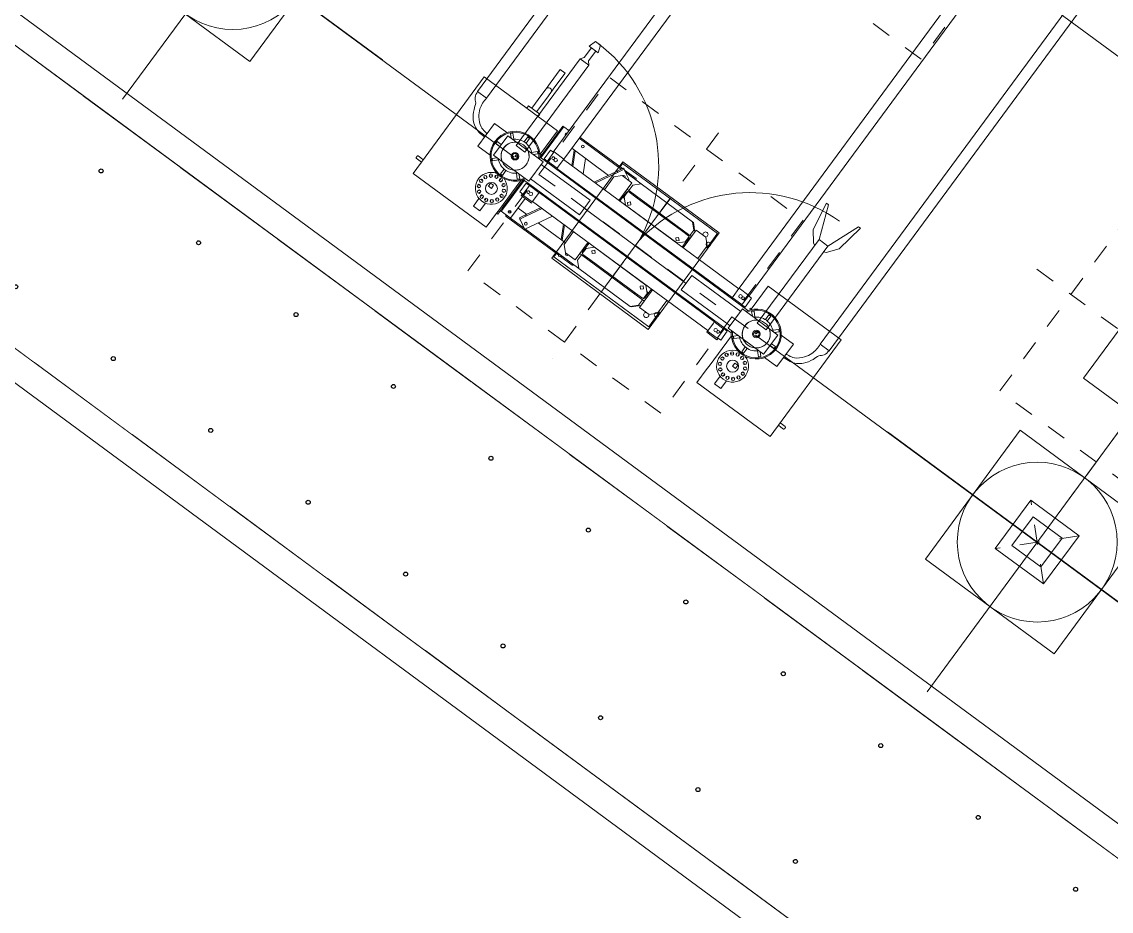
# Model space of a CAD drawing. Header units: metres. Extents: x 432095 to 435012, y 2470938 to 2473256.
# Drawn here: x 433771.58 to 433777.03, y 2471302.27 to 2471306.73 of the extents above; entities that cross this region are included whole.
import ezdxf

# ---------------------------------------------------------------- set-up
doc = ezdxf.new("R2010")
doc.units = ezdxf.units.M
doc.header["$MEASUREMENT"] = 0
doc.set_wipeout_variables(frame=1)
for name, pattern in [('MB D$0$DASHDOT', [1, 0.5, -0.25, 0, -0.25]), ('MB D$0$DASHED2', [0.375, 0.25, -0.125]), ('MB D$0$HIDDEN', [0.375, 0.25, -0.125])]:
    doc.linetypes.add(name, pattern=pattern)
doc.layers.add('cong trinh tram 110kv', color=7, linetype='Continuous', lineweight=5)
doc.layers.add('MB D$0$4-Net thay', color=4, linetype='Continuous')
doc.layers.add('MB D$0$muong cap', color=4, linetype='Continuous')

# ---------------------------------------------------------------- blocks, each defined once
blk = doc.blocks.new('MB D$0$Mong TB')
at = {"layer": 'cong trinh tram 110kv', "linetype": 'MB D$0$HIDDEN', "ltscale": 1.5}
for p, q in [((0, -700.1), (0, 699.9)), ((700, -0.1), (-700, -0.1))]:
    blk.add_line(p, q, dxfattribs=at)
at = {"layer": 'cong trinh tram 110kv', "linetype": 'MB D$0$HIDDEN'}
blk.add_lwpolyline([(-600, -600.1), (600, -600.1), (600, 599.9), (-600, 599.9)], close=True, dxfattribs=at)
at = {"layer": 'cong trinh tram 110kv'}
for points in [[(-300, -300.1), (300, -300.1), (300, 299.9), (-300, 299.9)], [(-150, 160.5), (-139.4, 149.9), (-150, 139.3), (-160.6, 149.9)], [(150, 160.5), (139.4, 149.9), (150, 139.3), (160.6, 149.9)], [(-150, -160.7), (-139.4, -150.1), (-150, -139.5), (-160.6, -150.1)], [(150, -160.7), (139.4, -150.1), (150, -139.5), (160.6, -150.1)]]:
    blk.add_lwpolyline(points, close=True, dxfattribs=at)
blk = doc.blocks.new('MB D$0$mongtb')
at = {"layer": 'cong trinh tram 110kv', "linetype": 'MB D$0$DASHDOT', "lineweight": 18}
for points in [[(-197864.5, 25890.8), (-197864.5, 24113)], [(-198748.1, 25001.9), (-196980.9, 25001.9)]]:
    blk.add_lwpolyline(points, dxfattribs=at)
at = {"layer": 'cong trinh tram 110kv', "linetype": 'MB D$0$HIDDEN'}
blk.add_lwpolyline([(-198464.5, 24401.9), (-197264.5, 24401.9), (-197264.5, 25601.9), (-198464.5, 25601.9)], close=True, dxfattribs=at)
at = {"layer": 'cong trinh tram 110kv'}
for points in [[(-198164.5, 24701.9), (-197564.5, 24701.9), (-197564.5, 25301.9), (-198164.5, 25301.9)], [(-198014.5, 25162.5), (-198003.9, 25151.9), (-198014.5, 25141.3), (-198025.1, 25151.9)], [(-197714.5, 25162.5), (-197725.1, 25151.9), (-197714.5, 25141.3), (-197703.9, 25151.9)], [(-198014.5, 24841.3), (-198003.9, 24851.9), (-198014.5, 24862.5), (-198025.1, 24851.9)], [(-197714.5, 24841.3), (-197725.1, 24851.9), (-197714.5, 24862.5), (-197703.9, 24851.9)]]:
    blk.add_lwpolyline(points, close=True, dxfattribs=at)
blk = doc.blocks.new('MB D$0$PI110')
at = {"layer": 'cong trinh tram 110kv', "ltscale": 0.01}
for p, q in [((2200, 930.9), (2200, -930.9)), ((1268.3, 0), (3130, 0))]:
    blk.add_line(p, q, dxfattribs=at)
at = {"layer": 'cong trinh tram 110kv', "linetype": 'MB D$0$DASHED2', "ltscale": 100}
for p, q in [((2350, 150), (2050, -150)), ((2050, 150), (2350, -150))]:
    blk.add_line(p, q, dxfattribs=at)
at = {"layer": 'cong trinh tram 110kv'}
for points in [[(1800, 400), (1800, -400), (2600, -400), (2600, 400)], [(2050, 150), (2050, -150), (2350, -150), (2350, 150)]]:
    blk.add_lwpolyline(points, close=True, dxfattribs=at)
at = {"layer": 'cong trinh tram 110kv', "ltscale": 0.3}
blk.add_lwpolyline([(2110, 87.9), (2290, 87.9), (2290, -92.1), (2110, -92.1)], close=True, dxfattribs=at)
at = {"layer": 'cong trinh tram 110kv'}
blk.add_circle((2200, 0), 400, dxfattribs=at)
blk = doc.blocks.new('MB D$0$DCL2L')
at = {"layer": 'cong trinh tram 110kv', "linetype": 'ByBlock'}
for p, q in [((-1967, 1110), (-2567, 1110)), ((-2567, 1110), (-2567, 655)), ((-2497, 1142), (-2497, 1125)), ((-2497, 1110), (-2497, 1125)), ((-2494, 1145), (-2485, 1145)), ((-2482, 1125), (-2482, 1142)), ((-2482, 1125), (-2482, 1110)), ((-1967, 655), (-1967, 1110)), ((-2125, 930), (-2265, 930)), ((-2265, 853.6), (-2265, 930)), ((-2125, 853.6), (-2125, 930)), ((-2272.1, 835.6), (-2280.6, 827.1)), ((-2280.6, 827.1), (-2259.2, 805.7)), ((-2255, 818.5), (-2272.1, 835.6)), ((-2255, 840), (-2135, 840)), ((-2255, 620), (-2255, 840)), ((-2189, 865), (-2201, 865)), ((-2201, 865), (-2201, 840)), ((-2189, 840), (-2189, 865)), ((-2135, 840), (-2135, 620)), ((-2117.9, 835.6), (-2135, 818.5)), ((-2130.8, 805.7), (-2109.4, 827.1)), ((-2109.4, 827.1), (-2117.9, 835.6)), ((-1952, 845), (-1967, 845)), ((-1952, 775), (-1952, 845)), ((-1952, 825), (-1867, 825)), ((-1832, 825), (-1867, 825)), ((-1797, 825), (-1832, 825)), ((-1797, 825), (-1712, 825)), ((-1712, 825), (-1712, 795)), ((-2520, 770), (-2520, 730)), ((-2520, 770), (-2472.5, 770)), ((-2457.1, 770), (-2450.8, 770)), ((-2395, 768.7), (-2375.8, 768.7)), ((-2395, 750), (-2395, 768.7)), ((-2375.8, 768.7), (-2375.8, 750)), ((-1952, 775), (-1967, 775)), ((-1952, 795), (-1867, 795)), ((-1867, 795), (-1832, 795)), ((-1832, 795), (-1797, 795)), ((-1797, 795), (-1712, 795)), ((-1609.4, 777.7), (-1592.6, 763.8)), ((-1609.4, 777.7), (-1592.6, 763.8)), ((-2520, 730), (-2472.5, 730)), ((-2457.1, 730), (-2450.8, 730)), ((-2375.8, 750), (-2395, 750)), ((-2279.8, 756), (-2310, 756)), ((-2310, 756), (-2310, 744)), ((-2310, 744), (-2279.8, 744)), ((-2195, 750), (-2186, 750)), ((-2195, 741), (-2195, 750)), ((-2186, 741), (-2195, 741)), ((-2186, 750), (-2186, 741)), ((-2080, 756), (-2110.2, 756)), ((-2110.2, 744), (-2080, 744)), ((-2080, 744), (-2080, 756)), ((-1609.4, 722.3), (-1592.6, 736.2)), ((-1609.4, 722.3), (-1592.6, 736.2)), ((-2567, 655), (-2480, 655)), ((-2480, 655), (-2480, 647)), ((-2465, 655), (-2480, 655)), ((-2465, 655), (-2276.2, 655)), ((-2465, 647), (-2465, 655)), ((-2259.2, 694.3), (-2280.6, 672.9)), ((-2280.6, 672.9), (-2272.1, 664.4)), ((-2272.1, 664.4), (-2255, 681.5)), ((-2135, 681.5), (-2117.9, 664.4)), ((-2109.4, 672.9), (-2130.8, 694.3)), ((-2117.9, 664.4), (-2109.4, 672.9)), ((-2110, 655), (-2113.8, 655)), ((-2110, 655), (-1967, 655)), ((-2110, 647), (-2110, 655)), ((-2480, 647), (-2465, 647)), ((-2465, 647), (-2446, 647)), ((-2464, 608.9), (-2458, 613.8)), ((-2464, 606.5), (-2464, 608.9)), ((-2464, 606.5), (-2464, 279.9)), ((-2458, 610.2), (-2462, 607)), ((-2458, 641), (-2458, 647)), ((-2445, 641), (-2458, 641)), ((-2458, 641), (-2458, 634)), ((-2458, 634), (-2458, 586)), ((-2446, 647), (-2443, 647)), ((-2265, 641), (-2445, 641)), ((-2443, 647), (-2443, 643)), ((-2265.8, 647), (-2443, 647)), ((-2436, 605), (-2436, 613.9)), ((-2436, 605), (-2428.3, 605)), ((-2335, 608), (-2325, 608)), ((-2335, 545), (-2335, 608)), ((-2328, 605), (-2326, 605)), ((-2328, 545), (-2328, 605)), ((-2278, 605), (-2326, 605)), ((-2325, 625), (-2325, 605)), ((-2325, 625), (-2270, 625)), ((-2271, 605), (-2278, 605)), ((-2271, 605), (-2269, 605)), ((-2271, 545), (-2271, 605)), ((-2270, 625), (-2270, 605)), ((-2270, 608), (-2265, 608)), ((-2265, 605), (-2269, 605)), ((-2265, -646.4), (-2265, 646.4)), ((-2135, 620), (-2255, 620)), ((-2240, 620), (-2240, 317)), ((-2150, 620), (-2150, 317)), ((-2125, -646.4), (-2125, 646.4)), ((-1945, 641), (-2125, 641)), ((-2125, 608), (-2120, 608)), ((-2125, 605), (-2121, 605)), ((-1947, 647), (-2124.2, 647)), ((-2119, 605), (-2121, 605)), ((-2065, 625), (-2120, 625)), ((-2120, 605), (-2120, 625)), ((-2119, 605), (-2119, 545)), ((-2119, 605), (-2112, 605)), ((-2112, 605), (-2064, 605)), ((-2065, 605), (-2065, 625)), ((-2065, 608), (-130, 608)), ((-2062, 605), (-2064, 605)), ((-2062, 605), (-2062, 545)), ((-1947, 647), (-1932, 647)), ((-1947, 643), (-1947, 647)), ((-1932, 641), (-1945, 641)), ((-1932, 647), (-1932, 641)), ((-1932, 641), (-1932, 634)), ((-1932, 634), (-1932, 608)), ((-1932, 613.8), (-1926, 608.9)), ((-1929.3, 608), (-1932, 610.2)), ((-1926, 608.9), (-1926, 608)), ((-2458, 584), (-2458, 586)), ((-2458, 499), (-2458, 584)), ((-2335, 584), (-2458, 584)), ((-2434, 544), (-2431.2, 549.3)), ((-2431.2, 549.3), (-2400.3, 532.8)), ((-2395, 530), (-2395, 584)), ((-2460.8, 493.7), (-2459.9, 495.5)), ((-2325, 421.3), (-2460.8, 493.7)), ((-2437.3, 537.8), (-2459.9, 495.5)), ((-2458, 160), (-2458, 492.2)), ((-2434, 544), (-2437.3, 537.8)), ((-2404.9, 528.5), (-2434, 544)), ((-2325, 485.9), (-2404.9, 528.5)), ((-2400.3, 532.8), (-2402.2, 529.3)), ((-2325, 492.7), (-2400.3, 532.8)), ((-2335, 545), (-2328, 545)), ((-2328, 545), (-2326, 545)), ((-2278, 545), (-2326, 545)), ((-2325, 545), (-2325, -545)), ((-2271, 545), (-2278, 545)), ((-2271, 545), (-2269, 545)), ((-2270, 545), (-2270, -545)), ((-2265, 545), (-2269, 545)), ((-2125, 545), (-2121, 545)), ((-2119, 545), (-2121, 545)), ((-2120, -545), (-2120, 545)), ((-2119, 545), (-2112, 545)), ((-2112, 545), (-2064, 545)), ((-2065, -545), (-2065, 545)), ((-1995, 530), (-2065, 492.7)), ((-1995, 523.2), (-2065, 485.9)), ((-2062, 545), (-2064, 545)), ((-2062, 545), (-133, 545)), ((-1995, 316.7), (-1995, 545)), ((-1932, 283.1), (-1932, 545)), ((-1932, 499), (-1930.1, 495.5)), ((-1929.2, 493.7), (-1932, 492.2)), ((-1929.2, 493.7), (-1930.1, 495.5)), ((-1926, 279.9), (-1926, 545)), ((-2395, 290), (-2395, 458.6)), ((-2265, 460.7), (-2270, 463.3)), ((-2265, 453.9), (-2270, 456.5)), ((-2120, 463.3), (-2125, 460.7)), ((-2120, 456.5), (-2125, 453.9)), ((-1995, 458.6), (-2065, 421.3)), ((-2265, 389.3), (-2270, 391.9)), ((-2265, 386), (-2270, 383.3)), ((-2120, 391.9), (-2125, 389.3)), ((-2120, 383.3), (-2125, 386)), ((-2325, 354), (-2395, 316.7)), ((-2325, 347.2), (-2395, 309.9)), ((-2265, 379.2), (-2270, 376.5)), ((-2120, 376.5), (-2125, 379.2)), ((-1952.1, 293.8), (-2065, 354)), ((-1953.1, 287.5), (-2065, 347.2)), ((-2485, 295), (-2480, 295)), ((-2485, -295), (-2485, 295)), ((-2464, 295), (-2480, 295)), ((-2468.8, 277.3), (-2458, 283.1)), ((-2466, 272), (-2468.8, 277.3)), ((-2458, 276.3), (-2466, 272)), ((-2405, 290), (-2435, 260)), ((-2325, 290), (-2405, 290)), ((-2265, 314.6), (-2270, 311.9)), ((-2265, 290), (-2270, 290)), ((-2150, 317), (-2240, 317)), ((-2200, -317), (-2200, 317)), ((-2120, 311.9), (-2125, 314.6)), ((-2120, 290), (-2125, 290)), ((-1985, 290), (-2065, 290)), ((-1955, 260), (-1985, 290)), ((-1953.9, 290.2), (-1952.1, 293.8)), ((-1924, 272), (-1953.1, 287.5)), ((-1952.1, 293.8), (-1921.2, 277.3)), ((-1926, 295), (-1910, 295)), ((-1921.2, 277.3), (-1924, 272)), ((-1905, 295), (-1910, 295)), ((-1905, 295), (-1905, -295)), ((-2466, 272), (-2462.7, 265.8)), ((-2464, 268.3), (-2464, 195.7)), ((-2462.7, 265.8), (-2458, 257)), ((-2435, 260), (-2435, 200)), ((-1955, 260), (-1955, 200)), ((-1950.8, 221.7), (-1955, 223.9)), ((-1950.8, 221.7), (-1949.9, 223.5)), ((-1927.3, 265.8), (-1949.9, 223.5)), ((-1932, 160), (-1932, 257)), ((-1924, 272), (-1927.3, 265.8)), ((-1926, 195.7), (-1926, 268.3)), ((-2462, 192.9), (-2458, 189.7)), ((-2428, 190), (-2458, 160)), ((-2325, 200), (-2435, 200)), ((-2395, 190), (-2428, 190)), ((-2395, 190), (-2395, 200)), ((-2395, -190), (-2395, 190)), ((-2389, 185), (-2389, 141.5)), ((-2387.5, 190), (-2356, 190)), ((-2384.7, 192.7), (-2384.7, 190)), ((-2336.5, 194), (-2380, 194)), ((-2326, 160), (-2356, 190)), ((-2325, 194), (-2336.5, 194)), ((-2332, 200), (-2332, 198.5)), ((-2265, 200), (-2270, 200)), ((-2265, 194), (-2270, 194)), ((-2120, 200), (-2125, 200)), ((-2120, 194), (-2125, 194)), ((-1955, 200), (-2065, 200)), ((-2053.5, 194), (-2065, 194)), ((-2034, 190), (-2064, 160)), ((-2058, 198.5), (-2058, 200)), ((-2010, 194), (-2053.5, 194)), ((-2040.7, 194), (-2040.7, 183.3)), ((-2002.5, 190), (-2034, 190)), ((-2012.4, 193), (-2012.4, 194)), ((-2001, 141.5), (-2001, 185)), ((-1995, 200), (-1995, 190)), ((-1995, 190), (-1995, -190)), ((-1995, 190), (-1962, 190)), ((-1932, 160), (-1962, 190)), ((-1932, 189.7), (-1928, 192.9)), ((-2458, -160), (-2458, 160)), ((-2393.5, 137), (-2395, 137)), ((-2389, 141.5), (-2389, -141.5)), ((-2326, 160), (-2326, -160)), ((-2325, 154), (-2326, 154)), ((-2265, 154), (-2270, 154)), ((-2120, 154), (-2125, 154)), ((-2064, 154), (-2065, 154)), ((-2064, -160), (-2064, 160)), ((-2001, -141.5), (-2001, 141.5)), ((-1995, 137), (-1996.5, 137)), ((-1932, 160), (-1932, -160)), ((-1910, 0), (-2490, 0)), ((-2458, -160), (-2428, -190)), ((-2458, -165), (-2458, -160)), ((-2395, -137), (-2393.5, -137)), ((-2389, -141.5), (-2389, -185)), ((-2356, -190), (-2326, -160)), ((-2326, -154), (-2325, -154)), ((-2270, -154), (-2265, -154)), ((-2125, -154), (-2120, -154)), ((-2065, -154), (-2064, -154)), ((-2064, -160), (-2034, -190)), ((-2001, -185), (-2001, -141.5)), ((-1996.5, -137), (-1995, -137)), ((-1962, -190), (-1932, -160)), ((-1932, -165), (-1932, -160)), ((-2423, -200), (-2458, -165)), ((-2435, -260), (-2435, -200)), ((-2435, -200), (-2325, -200)), ((-2395, -190), (-2428, -190)), ((-2395, -200), (-2395, -190)), ((-2387.5, -190), (-2356, -190)), ((-2380, -194), (-2336.5, -194)), ((-2377.6, -193), (-2377.6, -194)), ((-2349.3, -194), (-2349.3, -183.3)), ((-2336.5, -194), (-2325, -194)), ((-2332, -198.5), (-2332, -200)), ((-2270, -194), (-2265, -194)), ((-2270, -200), (-2265, -200)), ((-2125, -194), (-2120, -194)), ((-2125, -200), (-2120, -200)), ((-2065, -194), (-2053.5, -194)), ((-2065, -200), (-1955, -200)), ((-2058, -200), (-2058, -198.5)), ((-2053.5, -194), (-2010, -194)), ((-2002.5, -190), (-2034, -190)), ((-2005.3, -192.7), (-2005.3, -190)), ((-1995, -190), (-1995, -200)), ((-1995, -190), (-1962, -190)), ((-1967, -200), (-1932, -165)), ((-1955, -260), (-1955, -200)), ((-2435, -260), (-2405, -290)), ((-1985, -290), (-1955, -260)), ((-2485, -295), (-2480, -295)), ((-2414, -295), (-2480, -295)), ((-2403.8, -295), (-2414, -295)), ((-2405, -290), (-2325, -290)), ((-2395, -295), (-2403.8, -295)), ((-2403, -291), (-2403, -290)), ((-2395, -290), (-2395, -295)), ((-2270, -290), (-2265, -290)), ((-2240, -317), (-2150, -317)), ((-2240, -620), (-2240, -317)), ((-2150, -620), (-2150, -317)), ((-2125, -290), (-2120, -290)), ((-2065, -290), (-1985, -290)), ((-1995, -295), (-1995, -290)), ((-1986.2, -295), (-1995, -295)), ((-1987, -290), (-1987, -291)), ((-1986.2, -295), (-1976, -295)), ((-1976, -295), (-1910, -295)), ((-1905, -295), (-1910, -295)), ((-2335, -545), (-2335, -608)), ((-2328, -545), (-2335, -545)), ((-2328, -545), (-2326, -545)), ((-2328, -605), (-2328, -545)), ((-2278, -545), (-2326, -545)), ((-2271, -545), (-2278, -545)), ((-2271, -545), (-2269, -545)), ((-2271, -605), (-2271, -545)), ((-2265, -545), (-2269, -545)), ((-2125, -545), (-2121, -545)), ((-2119, -545), (-2121, -545)), ((-2119, -545), (-2119, -605)), ((-2119, -545), (-2112, -545)), ((-2112, -545), (-2064, -545)), ((-2062, -545), (-2064, -545)), ((-2062, -545), (-2062, -605)), ((-133, -545), (-2062, -545)), ((-2325, -608), (-2335, -608)), ((-2328, -605), (-2326, -605)), ((-2278, -605), (-2326, -605)), ((-2325, -605), (-2325, -625)), ((-2325, -625), (-2270, -625)), ((-2271, -605), (-2278, -605)), ((-2271, -605), (-2269, -605)), ((-2270, -605), (-2270, -625)), ((-2265, -608), (-2270, -608)), ((-2265, -605), (-2269, -605)), ((-2255, -620), (-2135, -620)), ((-2255, -840), (-2255, -620)), ((-2135, -620), (-2135, -840)), ((-2125, -605), (-2121, -605)), ((-2120, -608), (-2125, -608)), ((-2119, -605), (-2121, -605)), ((-2120, -625), (-2120, -605)), ((-2065, -625), (-2120, -625)), ((-2119, -605), (-2112, -605)), ((-2112, -605), (-2064, -605)), ((-2110, -647), (-2110, -655)), ((-2065, -625), (-2065, -605)), ((-130, -608), (-2065, -608)), ((-2062, -605), (-2064, -605)), ((-2567, -1110), (-2567, -655)), ((-2567, -655), (-2480, -655)), ((-2465, -655), (-2480, -655)), ((-2465, -655), (-2276.2, -655)), ((-2272.1, -664.4), (-2280.6, -672.9)), ((-2280.6, -672.9), (-2259.2, -694.3)), ((-2255, -681.5), (-2272.1, -664.4)), ((-2117.9, -664.4), (-2135, -681.5)), ((-2130.8, -694.3), (-2109.4, -672.9)), ((-2109.4, -672.9), (-2117.9, -664.4)), ((-2110, -655), (-2113.8, -655)), ((-2110, -655), (-1967, -655)), ((-1967, -655), (-1967, -1110)), ((-1627.8, -722.3), (-1459.9, -656.6)), ((-1627.8, -722.3), (-1459.9, -656.6)), ((-2520, -770), (-2520, -730)), ((-2520, -730), (-2472.5, -730)), ((-2457.1, -730), (-2450.8, -730)), ((-2375.8, -750), (-2395, -750)), ((-2395, -750), (-2395, -768.7)), ((-2375.8, -768.7), (-2375.8, -750)), ((-2279.8, -744), (-2310, -744)), ((-2310, -744), (-2310, -756)), ((-2310, -756), (-2279.8, -756)), ((-2195, -741), (-2186, -741)), ((-2195, -750), (-2195, -741)), ((-2186, -750), (-2195, -750)), ((-2186, -741), (-2186, -750)), ((-2080, -744), (-2110.2, -744)), ((-2110.2, -756), (-2080, -756)), ((-2080, -756), (-2080, -744)), ((-2520, -770), (-2472.5, -770)), ((-2457.1, -770), (-2450.8, -770)), ((-2395, -768.7), (-2375.8, -768.7)), ((-2259.2, -805.7), (-2280.6, -827.1)), ((-2109.4, -827.1), (-2130.8, -805.7)), ((-1627.8, -777.7), (-1459.9, -843.4)), ((-1627.8, -777.7), (-1459.9, -843.4)), ((-2280.6, -827.1), (-2272.1, -835.6)), ((-2272.1, -835.6), (-2255, -818.5)), ((-2265, -930), (-2265, -853.6)), ((-2135, -840), (-2255, -840)), ((-2201, -840), (-2201, -865)), ((-2201, -865), (-2189, -865)), ((-2189, -865), (-2189, -840)), ((-2135, -818.5), (-2117.9, -835.6)), ((-2125, -930), (-2125, -853.6)), ((-2117.9, -835.6), (-2109.4, -827.1)), ((-2125, -930), (-2265, -930)), ((-1967, -1110), (-2567, -1110)), ((-2497, -1110), (-2497, -1125)), ((-2497, -1142), (-2497, -1125)), ((-2494, -1145), (-2485, -1145)), ((-2482, -1125), (-2482, -1110)), ((-2482, -1125), (-2482, -1142))]:
    blk.add_line(p, q, dxfattribs=at)
for points in [[(2595.4, 1093.2), (2595.4, 1038.2), (-2045.9, 1038.2), (-2045.9, 1093.2)], [(-1609.4, 777.7), (-1609.4, 722.3), (-2148.9, 722.3), (-2148.9, 777.7)], [(-1609.4, 777.7), (-1609.4, 722.3), (-2148.9, 722.3), (-2148.9, 777.7)], [(-1494.6, 766.9), (-1494.6, 735.4), (-1531.5, 722.3), (-1531.5, 777.7)], [(-1494.6, 766.9), (-1494.6, 735.4), (-1531.5, 722.3), (-1531.5, 777.7)], [(-2148.9, -722.3), (-2148.9, -777.7), (-1627.8, -777.7), (-1627.8, -722.3)], [(-2148.9, -722.3), (-2148.9, -777.7), (-1627.8, -777.7), (-1627.8, -722.3)], [(2595.4, -1093.2), (2595.4, -1038.2), (-2045.9, -1038.2), (-2045.9, -1093.2)]]:
    blk.add_lwpolyline(points, close=True, dxfattribs=at)
for points in [[(-1592.6, 763.8), (-1531.5, 763.8), (-1531.5, 736.2), (-1592.6, 736.2)], [(-1592.6, 763.8), (-1531.5, 763.8), (-1531.5, 736.2), (-1592.6, 736.2)], [(-1459.9, -656.6), (-1459.9, -644.5), (-1605.8, -669.4), (-1659, -710.4), (-1664.7, -722.3)], [(-1459.9, -656.6), (-1459.9, -644.5), (-1605.8, -669.4), (-1659, -710.4), (-1664.7, -722.3)], [(-1459.9, -843.4), (-1459.9, -855.5), (-1605.8, -830.6), (-1659, -789.6), (-1664.7, -777.7)], [(-1459.9, -843.4), (-1459.9, -855.5), (-1605.8, -830.6), (-1659, -789.6), (-1664.7, -777.7)]]:
    blk.add_lwpolyline(points, dxfattribs=at)
for centre, radius in [((-2395, 813.5), 8.5), ((-2456.9, 764.1), 8.5), ((-2444.6, 789.6), 8.5), ((-2422.6, 807.2), 8.5), ((-2395, 750), 30), ((-2367.4, 807.2), 8.5), ((-2345.4, 789.6), 8.5), ((-2333.1, 764.1), 8.5), ((-2195, 750), 19), ((-2195, 750), 14), ((-2456.9, 735.9), 8.5), ((-2444.6, 710.4), 8.5), ((-2345.4, 710.4), 8.5), ((-2333.1, 735.9), 8.5), ((-2422.6, 692.8), 8.5), ((-2395, 686.5), 8.5), ((-2367.4, 692.8), 8.5), ((-2435, 607), 7), ((-2300, 575), 9), ((-2090, 575), 9), ((-2435, 506), 7), ((-1955, 506), 7), ((-2300, -575), 9), ((-2090, -575), 9), ((-2444.6, -710.4), 8.5), ((-2422.6, -692.8), 8.5), ((-2395, -686.5), 8.5), ((-2367.4, -692.8), 8.5), ((-2345.4, -710.4), 8.5), ((-2456.9, -735.9), 8.5), ((-2456.9, -764.1), 8.5), ((-2395, -750), 30), ((-2333.1, -735.9), 8.5), ((-2333.1, -764.1), 8.5), ((-2195, -750), 19), ((-2195, -750), 14), ((-2444.6, -789.6), 8.5), ((-2422.6, -807.2), 8.5), ((-2395, -813.5), 8.5), ((-2367.4, -807.2), 8.5), ((-2345.4, -789.6), 8.5)]:
    blk.add_circle(centre, radius, dxfattribs=at)
for centre, radius, start, end in [((-2494, 1142), 3, 90, 180), ((-2485, 1142), 3, 0, 90), ((-2195, 750), 125, 298.6854, 241.3146), ((-2395, 750), 80, 15.9047, 344.0953), ((-2195, 750), 120, 300, 240), ((-1832, 810), 15, 270, 90), ((-2452.2, 777.6), 9, 216.2175, 285.2111), ((-2452.2, 777.6), 9, 23.3603, 92.3539), ((-2434.6, 799.6), 9, 190.5032, 259.4968), ((-2434.6, 799.6), 9, 357.6461, 66.6397), ((-2409.1, 811.9), 9, 164.7889, 233.7825), ((-2409.1, 811.9), 9, 331.9318, 40.9254), ((-2380.9, 811.9), 9, 139.0746, 208.0682), ((-2380.9, 811.9), 9, 306.2175, 15.2111), ((-2355.4, 799.6), 9, 113.3603, 182.3539), ((-2355.4, 799.6), 9, 280.5032, 349.4968), ((-2337.8, 777.6), 9, 87.6461, 156.6397), ((-2337.8, 777.6), 9, 254.7889, 323.7825), ((-2195, 750), 85, 134.9009, 225.0991), ((-2195, 750), 70.1, 148.8599, 211.1401), ((-2195, 750), 85, 314.9009, 45.0991), ((-2195, 750), 70.1, 328.8599, 31.1401), ((-2458.5, 750), 9, 49.0746, 118.0682), ((-2458.5, 750), 9, 241.9318, 310.9254), ((-2452.2, 722.4), 9, 74.7889, 143.7825), ((-2452.2, 722.4), 9, 267.6461, 336.6397), ((-2434.6, 700.4), 9, 100.5032, 169.4968), ((-2355.4, 700.4), 9, 10.5032, 79.4968), ((-2337.8, 722.4), 9, 203.3603, 272.3539), ((-2337.8, 722.4), 9, 36.2175, 105.2111), ((-2331.5, 750), 9, 61.9318, 130.9254), ((-2331.5, 750), 9, 229.0746, 298.0682), ((-2260.4, 760.6), 766.4, 277.0893, 359.2505), ((-2260.4, 760.6), 766.4, 277.0893, 359.2505), ((-2434.6, 700.4), 9, 293.3603, 2.3539), ((-2409.1, 688.1), 9, 126.2175, 195.2111), ((-2409.1, 688.1), 9, 319.0746, 28.0682), ((-2380.9, 688.1), 9, 151.9318, 220.9254), ((-2380.9, 688.1), 9, 344.7889, 53.7825), ((-2355.4, 700.4), 9, 177.6461, 246.6397), ((-2445, 643), 2, 270, 0), ((-1955, 607), 7, 8.2132, 171.7868), ((-1945, 643), 2, 180, 270), ((-2300, 590), 7, 246.7872, 293.2128), ((-2090, 590), 7, 246.7872, 293.2128), ((-2403.9, 530.2), 2, 241.9275, 331.9275), ((-1952.2, 289.3), 2, 151.9275, 241.9275), ((-2435, 250), 7, 90, 270), ((-1955, 250), 7, 270, 90), ((-2380, 185), 9, 90, 180), ((-2336.5, 198.5), 4.5, 270, 0), ((-2053.5, 198.5), 4.5, 180, 270), ((-2010, 185), 9, 0, 90), ((-2393.5, 141.5), 4.5, 270, 0), ((-1996.5, 141.5), 4.5, 180, 270), ((-2260.5, -760.6), 766.5, 0.731, 82.9084), ((-2260.5, -760.6), 766.5, 0.731, 82.9084), ((-2393.5, -141.5), 4.5, 0, 90), ((-1996.5, -141.5), 4.5, 90, 180), ((-2380, -185), 9, 180, 270), ((-2336.5, -198.5), 4.5, 0, 90), ((-2053.5, -198.5), 4.5, 90, 180), ((-2010, -185), 9, 270, 0), ((-2445, -250), 13, 39.7151, 320.2849), ((-1945, -250), 13, 219.7151, 140.2849), ((-2414, -291), 11, 338.6763, 0), ((-1976, -291), 11, 180, 201.3237), ((-2300, -590), 7, 66.7872, 113.2128), ((-2090, -590), 7, 66.7872, 113.2128), ((-2195, -750), 125, 118.6854, 61.3146), ((-2195, -750), 120, 120, 60), ((-2395, -750), 80, 15.9047, 344.0953), ((-2434.6, -700.4), 9, 190.5032, 259.4968), ((-2434.6, -700.4), 9, 357.6461, 66.6397), ((-2409.1, -688.1), 9, 164.7889, 233.7825), ((-2409.1, -688.1), 9, 331.9318, 40.9254), ((-2380.9, -688.1), 9, 139.0746, 208.0682), ((-2380.9, -688.1), 9, 306.2175, 15.2111), ((-2355.4, -700.4), 9, 113.3603, 182.3539), ((-2355.4, -700.4), 9, 280.5032, 349.4968), ((-2195, -750), 85, 134.9009, 225.0991), ((-2195, -750), 85, 314.9009, 45.0991), ((-2458.5, -750), 9, 49.0746, 118.0682), ((-2458.5, -750), 9, 241.9318, 310.9254), ((-2452.2, -722.4), 9, 216.2175, 285.2111), ((-2452.2, -722.4), 9, 23.3603, 92.3539), ((-2337.8, -722.4), 9, 87.6461, 156.6397), ((-2337.8, -722.4), 9, 254.7889, 323.7825), ((-2331.5, -750), 9, 61.9318, 130.9254), ((-2331.5, -750), 9, 229.0746, 298.0682), ((-2195, -750), 70.1, 148.8599, 211.1401), ((-2195, -750), 70.1, 328.8599, 31.1401), ((-2452.2, -777.6), 9, 74.7889, 143.7825), ((-2452.2, -777.6), 9, 267.6461, 336.6397), ((-2434.6, -799.6), 9, 100.5032, 169.4968), ((-2434.6, -799.6), 9, 293.3603, 2.3539), ((-2409.1, -811.9), 9, 126.2175, 195.2111), ((-2409.1, -811.9), 9, 319.0746, 28.0682), ((-2380.9, -811.9), 9, 151.9318, 220.9254), ((-2380.9, -811.9), 9, 344.7889, 53.7825), ((-2355.4, -799.6), 9, 177.6461, 246.6397), ((-2355.4, -799.6), 9, 10.5032, 79.4968), ((-2337.8, -777.6), 9, 203.3603, 272.3539), ((-2337.8, -777.6), 9, 36.2175, 105.2111), ((-2494, -1142), 3, 180, 270), ((-2485, -1142), 3, 270, 0)]:
    blk.add_arc(centre, radius, start, end, dxfattribs=at)
for centre, major_axis, ratio, start_param, end_param in [((-2462, 608.2), (1.9, 1.9), 0.325227, 2.827155, 4.397952), ((-2462, 194.1), (-1.9, 1.9), 0.325227, 0.314437, 1.885234), ((-2033.6, 184), (0, 6), 0.707107, 0.096272, 1.134688), ((-2014.5, 193), (0, 3), 0.707107, 3.141593, 4.712389), ((-1928, 194.1), (1.9, 1.9), 0.325227, 4.397952, 5.968748), ((-2375.5, -193), (0, 3), 0.707107, 0, 1.570796), ((-2356.4, -184), (0, 6), 0.707107, 3.237864, 4.27628)]:
    blk.add_ellipse(centre, major_axis=major_axis, ratio=ratio, start_param=start_param, end_param=end_param, dxfattribs=at)
for points, knots in [([(-2045.9, 1093.2), (-2057.1, 1091.8), (-2077.7, 1089.3), (-2090.9, 1073.5), (-2096.9, 1066.2)], [0, 0, 0, 0, 32.303094, 59.640389, 59.640389, 59.640389, 59.640389]), ([(-2096.9, 1066.2), (-2107.6, 1062.4), (-2134.5, 1052.7), (-2180, 1027.5), (-2207.8, 978), (-2208, 942.8), (-2208, 930.1)], [0, 0, 0, 0, 34.058943, 85.88925, 153.134698, 191.010686, 191.010686, 191.010686, 191.010686]), ([(-2045.9, 1038.2), (-2067.7, 1038.5), (-2102.9, 1039.1), (-2147.5, 1011.4), (-2177.8, 982.4), (-2185.6, 950.2), (-2186.4, 935.3), (-2186.7, 930)], [0, 0, 0, 0, 63.404862, 102.845867, 154.560455, 183.775775, 199.614883, 199.614883, 199.614883, 199.614883]), ([(-2096.9, -1066.2), (-2107.6, -1062.4), (-2134.5, -1052.7), (-2180, -1027.5), (-2207.8, -978), (-2208, -942.8), (-2208, -930.1)], [0, 0, 0, 0, 34.058943, 85.88925, 153.134698, 191.010686, 191.010686, 191.010686, 191.010686]), ([(-2045.9, -1038.2), (-2067.7, -1038.5), (-2102.9, -1039.1), (-2147.5, -1011.4), (-2177.8, -982.4), (-2185.6, -950.2), (-2186.4, -935.3), (-2186.7, -930)], [0, 0, 0, 0, 63.404862, 102.845867, 154.560455, 183.775775, 199.614883, 199.614883, 199.614883, 199.614883]), ([(-2045.9, -1093.2), (-2057.1, -1091.8), (-2077.7, -1089.3), (-2090.9, -1073.5), (-2096.9, -1066.2)], [0, 0, 0, 0, 32.303094, 59.640389, 59.640389, 59.640389, 59.640389])]:
    blk.add_open_spline(points, degree=3, knots=knots, dxfattribs=at)
blk = doc.blocks.new('MB D$0$DCL1Lt')
at = {"layer": 'cong trinh tram 110kv', "linetype": 'ByBlock'}
for p, q in [((-3695, 1058.3), (-3695, 998.3)), ((-3695, 998.3), (-2272.6, 998.3))]:
    blk.add_line(p, q, dxfattribs=at)
at = {"layer": 'cong trinh tram 110kv', "linetype": 'MB D$0$DASHDOT', "ltscale": 0.5}
blk.add_line((-3807.5, 1028.3), (-2312.1, 1028.3), dxfattribs=at)
at = {"layer": 'cong trinh tram 110kv', "linetype": 'ByBlock', "ltscale": 500}
for p, q in [((-3694.2, 1014), (-3550.1, 1014)), ((-3694.2, 1008.4), (-3550.1, 1008.4)), ((-3694.2, 1005.6), (-3550.1, 1005.6)), ((-3694.2, 1002.8), (-3550.1, 1002.8))]:
    blk.add_line(p, q, dxfattribs=at)
blk = doc.blocks.new('*U39')
at = {"color": 8}
blk.add_wipeout([(350, -720), (350, 500), (-250, 500), (-250, -720)], dxfattribs=at).dxf.layer = 'MB D$0$4-Net thay'
at = {"layer": 'MB D$0$4-Net thay', "color": 8}
for centre in [(50, 250), (50, -470)]:
    blk.add_circle(centre, 10, dxfattribs=at)
blk = doc.blocks.new('*U40')
at = {"layer": 'MB D$0$muong cap', "color": 0, "linetype": 'ByBlock', "lineweight": -2, "transparency": 16777216}
blk.add_blockref('*U39', (9696, 0), dxfattribs=at)
blk.add_blockref('*U39', (10302, 0), dxfattribs=at)
blk.add_blockref('*U39', (10908, 0), dxfattribs=at)
blk.add_blockref('*U39', (11514, 0), dxfattribs=at)
blk.add_blockref('*U39', (12120, 0), dxfattribs=at)
blk.add_blockref('*U39', (12726, 0), dxfattribs=at)
blk.add_blockref('*U39', (13332, 0), dxfattribs=at)
blk.add_blockref('*U39', (13938, 0), dxfattribs=at)
blk.add_blockref('*U39', (14544, 0), dxfattribs=at)
blk.add_blockref('*U39', (15150, 0), dxfattribs=at)
blk.add_blockref('*U39', (15756, 0), dxfattribs=at)
blk.add_blockref('*U39', (16362, 0), dxfattribs=at)
blk.add_blockref('*U39', (16968, 0), dxfattribs=at)

msp = doc.modelspace()

# ---------------------------------------------------------------- linework, layer by layer
at = {"layer": 'cong trinh tram 110kv'}
msp.add_line((433786.4746, 2471295.7801), (433765.9665, 2471310.8915), dxfattribs=at)
for points in [[(433769.6166, 2471309.31), (433769.6166, 2471309.31), (433771.0255, 2471308.2719), (433772.6348, 2471307.0853), (433774.0443, 2471306.0475), (433774.0443, 2471306.0475)], [(433776.5573, 2471306.929), (433776.5573, 2471306.929), (433777.9687, 2471305.8916)], [(433775.252, 2471305.1576), (433775.252, 2471305.1576), (433776.6613, 2471304.1201)], [(433776.6613, 2471304.1201), (433785.9203, 2471297.2978)]]:
    msp.add_lwpolyline(points, dxfattribs=at)

# ---------------------------------------------------------------- block references
at = {"layer": 'cong trinh tram 110kv', "yscale": 0.00100000003283925, "zscale": 0.001}
for name, p, xscale, rotation in [('MB D$0$PI110', (433773.9407, 2471308.8575), 0.001000000045165598, 233.6153637256497), ('MB D$0$DCL2L', (433775.9543, 2471307.3749), 0.001000000045165598, 53.61536372564975), ('MB D$0$PI110', (433777.9674, 2471305.8926), 0.001000000045165598, 233.6153637256497), ('MB D$0$Mong TB', (433775.9548, 2471307.377), -0.001000000032834317, 143.6153590623919), ('MB D$0$Mong TB', (433774.6512, 2471305.6052), -0.001000000032834317, 143.6153590623919), ('MB D$0$mongtb', (433874.5601, 2471479.128), -0.001000000045165598, 233.6153637256497), ('MB D$0$DCL1Lt', (433780.5085, 2471300.9127), -0.001000000032834317, 143.6153590623919)]:
    msp.add_blockref(name, p, dxfattribs=dict(at, xscale=xscale, rotation=rotation))

# ---------------------------------------------------------------- next in the draw order: block references
at = {"layer": 'cong trinh tram 110kv', "xscale": 0.001000000032834317, "yscale": 0.001000000032834317, "zscale": 0.001, "rotation": 143.6153590623919}
msp.add_blockref('*U40', (433784.9099, 2471295.8648), dxfattribs=at)

# ---------------------------------------------------------------- next in the draw order: linework, layer by layer
at = {"layer": 'cong trinh tram 110kv'}
for p, q in [((433765.8368, 2471310.8132), (433786.2788, 2471295.7505)), ((433765.1113, 2471309.8323), (433784.3315, 2471295.6699)), ((433765.0749, 2471309.6852), (433784.2017, 2471295.5917))]:
    msp.add_line(p, q, dxfattribs=at)

doc.saveas('drawing.dxf')
